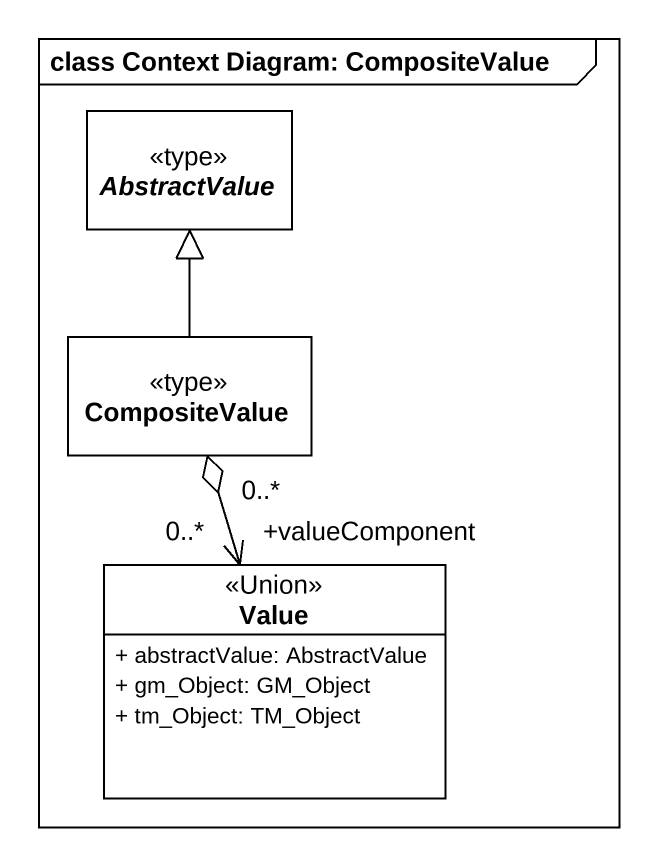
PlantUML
@startuml
mainframe class Context Diagram: CompositeValue
hide circle
hide empty members
skinparam classAttributeIconSize 0
abstract class AbstractValue <<type>>
class CompositeValue <<type>>
class Value <<Union>> {
  + abstractValue: AbstractValue
  + gm_Object: GM_Object
  + tm_Object: TM_Object
}
CompositeValue -up-|> AbstractValue
CompositeValue "0..*" o--> "+valueComponent\n0..*" Value
@enduml
